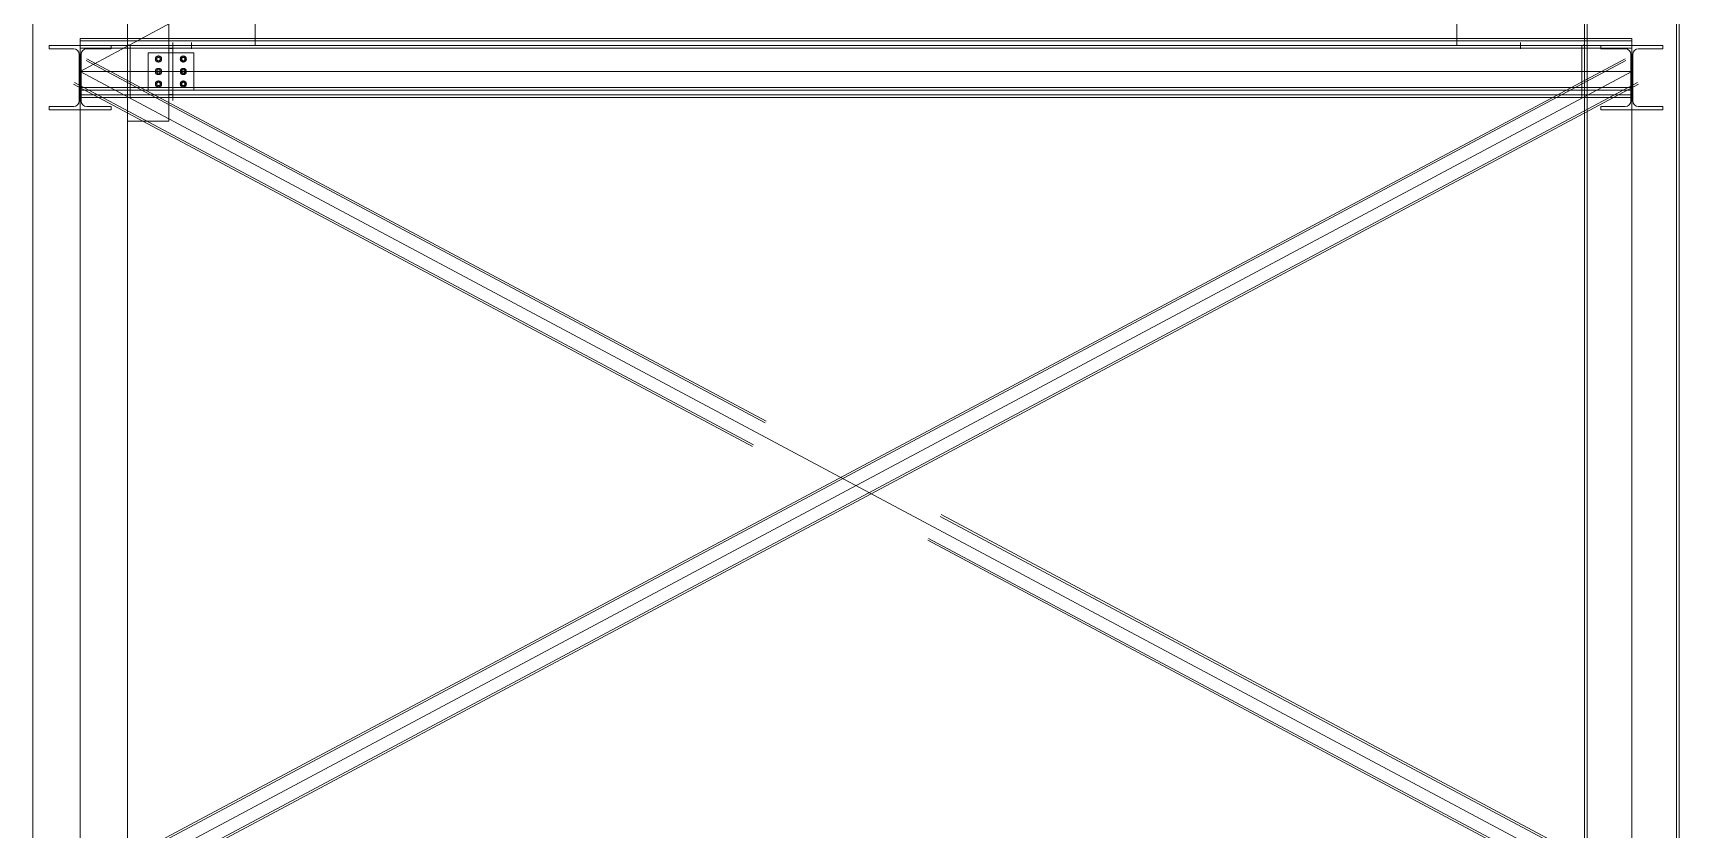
# Model space of a CAD drawing. Header units: millimetres. Extents: x -6949 to 305728, y -55091 to 76684.
# Drawn here: x 14772 to 22729, y 4216 to 8061 of the extents above; entities that cross this region are included whole.
import ezdxf

# ---------------------------------------------------------------- set-up
doc = ezdxf.new("R2010")
doc.units = ezdxf.units.MM
doc.layers.add('A-DETL', color=7, linetype='Continuous', lineweight=18, true_color=0x00a600)
for name, color, linetype, lineweight in [('S-BEAM', 5, 'Continuous', 18), ('S-COLS', 7, 'Continuous', 18), ('S-FSTN', 7, 'Continuous', 18)]:
    doc.layers.add(name, color=color, linetype=linetype, lineweight=lineweight)

# ---------------------------------------------------------------- blocks, each defined once
blk = doc.blocks.new('h-wide flange beams - HE260A-400164-Est')
at = {"layer": 'S-BEAM'}
for p, q in [((0.00012, 3987.500128), (0.00012, 4000.000128)), ((0.00012, 4000.000128), (0.00012, 4000.000128)), ((0.00012, 4000.000128), (0.00012, 3987.500128)), ((0.00012, 4000.000128), (7500.00012, 4000.000128)), ((0.00012, 4000.000128), (7500.00012, 4000.000128)), ((7500.00012, 3987.500128), (0.00012, 3987.500128)), ((0.00012, 3963.500128), (0.00012, 3987.500128)), ((0.00012, 3987.500128), (0.00012, 3987.500128)), ((0.00012, 3987.500128), (0.00012, 3987.500128)), ((0.00012, 3987.500128), (0.00012, 3963.500128)), ((0.00012, 3987.500128), (7500.00012, 3987.500128)), ((0.00012, 3987.500128), (7500.00012, 3987.500128)), ((7500.00012, 3987.500128), (7500.00012, 4000.000128)), ((7500.00012, 4000.000128), (7500.00012, 4000.000128)), ((7500.00012, 4000.000128), (7500.00012, 3987.500128)), ((7500.00012, 3963.500128), (7500.00012, 3987.500128)), ((7500.00012, 3987.500128), (7500.00012, 3987.500128)), ((7500.00012, 3987.500128), (7500.00012, 3987.500128)), ((7500.00012, 3987.500128), (7500.00012, 3963.500128)), ((0.00012, 3786.500128), (0.00012, 3963.500128)), ((0.00012, 3963.500128), (0.00012, 3786.500128)), ((7500.00012, 3786.500128), (7500.00012, 3963.500128)), ((7500.00012, 3963.500128), (7500.00012, 3786.500128)), ((0.00012, 3762.500128), (0.00012, 3786.500128)), ((0.00012, 3786.500128), (0.00012, 3762.500128)), ((0.00012, 3762.500128), (7500.00012, 3762.500128)), ((0.00012, 3762.500128), (0.00012, 3750.000128)), ((0.00012, 3750.000128), (0.00012, 3762.500128)), ((0.00012, 3762.500128), (0.00012, 3762.500128)), ((0.00012, 3762.500128), (0.00012, 3762.500128)), ((7500.00012, 3762.500128), (0.00012, 3762.500128)), ((0.00012, 3762.500128), (7500.00012, 3762.500128)), ((0.00012, 3750.000128), (0.00012, 3750.000128)), ((0.00012, 3750.000128), (7500.00012, 3750.000128)), ((0.00012, 3750.000128), (7500.00012, 3750.000128)), ((7500.00012, 3762.500128), (7500.00012, 3786.500128)), ((7500.00012, 3786.500128), (7500.00012, 3762.500128)), ((7500.00012, 3762.500128), (7500.00012, 3762.500128)), ((7500.00012, 3762.500128), (7500.00012, 3762.500128)), ((7500.00012, 3762.500128), (7500.00012, 3750.000128)), ((7500.00012, 3750.000128), (7500.00012, 3762.500128)), ((7500.00012, 3750.000128), (7500.00012, 3750.000128))]:
    blk.add_line(p, q, dxfattribs=at)
blk = doc.blocks.new('h-wide flange beams - HE320A-420337-Est')
at = {"layer": 'S-BEAM'}
for p, q in [((7350.00024, 3984.5), (7350.00024, 4000)), ((7350.00024, 4000), (7650.00024, 4000)), ((7650.00024, 4000), (7350.00024, 4000)), ((7350.00024, 4000), (7350.00024, 3984.5)), ((7350.00024, 4000), (7350.00024, 4000)), ((7468.50024, 3984.5), (7350.00024, 3984.5)), ((7350.00024, 3984.5), (7468.50024, 3984.5)), ((7350.00024, 3984.5), (7350.00024, 3984.5)), ((7650.00024, 3984.5), (7531.50024, 3984.5)), ((7531.50024, 3984.5), (7650.00024, 3984.5)), ((7650.00024, 4000), (7650.00024, 3984.5)), ((7650.00024, 3984.5), (7650.00024, 4000)), ((7650.00024, 4000), (7650.00024, 4000)), ((7650.00024, 3984.5), (7650.00024, 3984.5)), ((7495.50024, 3732.5), (7495.50024, 3957.5)), ((7495.50024, 3957.5), (7495.50024, 3732.5)), ((7504.50024, 3957.5), (7504.50024, 3732.5)), ((7504.50024, 3732.5), (7504.50024, 3957.5)), ((7350.00024, 3705.5), (7468.50024, 3705.5)), ((7350.00024, 3690), (7350.00024, 3705.5)), ((7350.00024, 3705.5), (7350.00024, 3690)), ((7468.50024, 3705.5), (7350.00024, 3705.5)), ((7350.00024, 3705.5), (7350.00024, 3705.5)), ((7650.00024, 3690), (7350.00024, 3690)), ((7350.00024, 3690), (7650.00024, 3690)), ((7350.00024, 3690), (7350.00024, 3690)), ((7531.50024, 3705.5), (7650.00024, 3705.5)), ((7650.00024, 3705.5), (7531.50024, 3705.5)), ((7650.00024, 3705.5), (7650.00024, 3690)), ((7650.00024, 3690), (7650.00024, 3705.5)), ((7650.00024, 3705.5), (7650.00024, 3705.5)), ((7650.00024, 3690), (7650.00024, 3690))]:
    blk.add_line(p, q, dxfattribs=at)
for centre, start, end in [((7468.50024, 3957.5), 0, 90), ((7468.50024, 3957.5), 0, 90), ((7531.50024, 3957.5), 90, 180), ((7531.50024, 3957.5), 90, 180), ((7468.50024, 3732.5), 270, 360), ((7468.50024, 3732.5), 270, 0), ((7531.50024, 3732.5), 180, 270), ((7531.50024, 3732.5), 180, 270)]:
    blk.add_arc(centre, 27, start, end, dxfattribs=at)
blk = doc.blocks.new('h-wide flange beams - HE320A-552741-Est')
at = {"layer": 'S-BEAM'}
for p, q in [((37350.0012, 7984.500256), (37350.0012, 8000.000256)), ((37350.0012, 8000.000256), (37650.0012, 8000.000256)), ((37650.0012, 8000.000256), (37350.0012, 8000.000256)), ((37350.0012, 8000.000256), (37350.0012, 7984.500256)), ((37350.0012, 8000.000256), (37350.0012, 8000.000256)), ((37468.5012, 7984.500256), (37350.0012, 7984.500256)), ((37350.0012, 7984.500256), (37468.5012, 7984.500256)), ((37350.0012, 7984.500256), (37350.0012, 7984.500256)), ((37495.5012, 7732.500256), (37495.5012, 7957.500256)), ((37495.5012, 7957.500256), (37495.5012, 7732.500256)), ((37504.5012, 7957.500256), (37504.5012, 7732.500256)), ((37504.5012, 7732.500256), (37504.5012, 7957.500256)), ((37650.0012, 7984.500256), (37531.5012, 7984.500256)), ((37531.5012, 7984.500256), (37650.0012, 7984.500256)), ((37650.0012, 8000.000256), (37650.0012, 7984.500256)), ((37650.0012, 7984.500256), (37650.0012, 8000.000256)), ((37650.0012, 8000.000256), (37650.0012, 8000.000256)), ((37650.0012, 7984.500256), (37650.0012, 7984.500256)), ((37350.0012, 7705.500256), (37468.5012, 7705.500256)), ((37350.0012, 7690.000256), (37350.0012, 7705.500256)), ((37350.0012, 7705.500256), (37350.0012, 7690.000256)), ((37468.5012, 7705.500256), (37350.0012, 7705.500256)), ((37350.0012, 7705.500256), (37350.0012, 7705.500256)), ((37650.0012, 7690.000256), (37350.0012, 7690.000256)), ((37350.0012, 7690.000256), (37650.0012, 7690.000256)), ((37350.0012, 7690.000256), (37350.0012, 7690.000256)), ((37531.5012, 7705.500256), (37650.0012, 7705.500256)), ((37650.0012, 7705.500256), (37531.5012, 7705.500256)), ((37650.0012, 7705.500256), (37650.0012, 7690.000256)), ((37650.0012, 7690.000256), (37650.0012, 7705.500256)), ((37650.0012, 7705.500256), (37650.0012, 7705.500256)), ((37650.0012, 7690.000256), (37650.0012, 7690.000256))]:
    blk.add_line(p, q, dxfattribs=at)
for centre, start, end in [((37468.5012, 7957.500256), 0, 90), ((37468.5012, 7957.500256), 0, 90), ((37531.5012, 7957.500256), 90, 180), ((37531.5012, 7957.500256), 90, 180), ((37468.5012, 7732.500256), 270, 0), ((37468.5012, 7732.500256), 270, 0), ((37531.5012, 7732.500256), 180, 270), ((37531.5012, 7732.500256), 180, 270)]:
    blk.add_arc(centre, 27, start, end, dxfattribs=at)
blk = doc.blocks.new('h-wide flange beams - HE260A-419951-Est')
at = {"layer": 'S-BEAM'}
for p, q in [((30241.50108, 3987.5), (30241.50108, 4000)), ((30241.50108, 4000), (30241.50108, 4000)), ((30241.50108, 4000), (30241.50108, 3987.5)), ((37258.50108, 4000), (30241.50108, 4000)), ((37258.50108, 4000), (30241.50108, 4000)), ((37258.50108, 3987.5), (30241.50108, 3987.5)), ((30241.50108, 3963.5), (30241.50108, 3987.5)), ((30241.50108, 3987.5), (30241.50108, 3987.5)), ((30241.50108, 3987.5), (30241.50108, 3987.5)), ((30241.50108, 3987.5), (30241.50108, 3963.5)), ((37258.50108, 3987.5), (30241.50108, 3987.5)), ((37258.50108, 3987.5), (30241.50108, 3987.5)), ((37258.50108, 3987.5), (37258.50108, 4000)), ((37258.50108, 4000), (37258.50108, 4000)), ((37258.50108, 4000), (37258.50108, 3987.5)), ((37258.50108, 3963.5), (37258.50108, 3987.5)), ((37258.50108, 3987.5), (37258.50108, 3987.5)), ((37258.50108, 3987.5), (37258.50108, 3987.5)), ((37258.50108, 3987.5), (37258.50108, 3963.5)), ((30241.50108, 3786.5), (30241.50108, 3963.5)), ((30241.50108, 3963.5), (30241.50108, 3786.5)), ((37258.50108, 3786.5), (37258.50108, 3963.5)), ((37258.50108, 3963.5), (37258.50108, 3786.5)), ((30241.50108, 3762.5), (30241.50108, 3786.5)), ((30241.50108, 3786.5), (30241.50108, 3762.5)), ((30241.50108, 3762.5), (37258.50108, 3762.5)), ((30241.50108, 3762.5), (30241.50108, 3762.5)), ((30241.50108, 3762.5), (30241.50108, 3762.5)), ((30241.50108, 3762.5), (30241.50108, 3750)), ((30241.50108, 3750), (30241.50108, 3762.5)), ((30241.50108, 3762.5), (37258.50108, 3762.5)), ((37258.50108, 3762.5), (30241.50108, 3762.5)), ((30241.50108, 3750), (30241.50108, 3750)), ((37258.50108, 3750), (30241.50108, 3750)), ((37258.50108, 3750), (30241.50108, 3750)), ((37258.50108, 3762.5), (37258.50108, 3786.5)), ((37258.50108, 3786.5), (37258.50108, 3762.5)), ((37258.50108, 3762.5), (37258.50108, 3750)), ((37258.50108, 3750), (37258.50108, 3762.5)), ((37258.50108, 3762.5), (37258.50108, 3762.5)), ((37258.50108, 3762.5), (37258.50108, 3762.5)), ((37258.50108, 3750), (37258.50108, 3750))]:
    blk.add_line(p, q, dxfattribs=at)

msp = doc.modelspace()

# ---------------------------------------------------------------- linework, layer by layer
at = {"layer": 'A-DETL'}
for p, q in [((15000.0005, 7875.0003), (18750.0006, 9890.0003)), ((15000.0005, 7875.0003), (22500.0007, 7875.0003)), ((15000.0005, 7875.0003), (22500.0006, 3875)), ((15000.0006, 3875), (22500.0007, 7875.0003)), ((22499.5008, 7875.0003), (15000.5004, 7875.0003)), ((15000.5004, 7875.0003), (15000.5004, 3875)), ((22499.5008, 7875.0003), (22499.5008, 3875.0003))]:
    msp.add_line(p, q, dxfattribs=at)
at = {"layer": 'S-BEAM'}
for p, q in [((15000.0005, 7987.5003), (15000.0005, 8000.0003)), ((15000.0005, 8000.0003), (22500.0007, 8000.0003)), ((22500.0007, 7987.5003), (15000.0005, 7987.5003)), ((15000.0005, 7963.5003), (15000.0005, 7987.5003)), ((15000.0005, 7987.5003), (15000.0005, 7963.5003)), ((15000.0005, 7987.5003), (22500.0007, 7987.5003)), ((15000.0005, 7987.5003), (22500.0007, 7987.5003)), ((15000.0005, 7786.5003), (15000.0005, 7963.5003)), ((15448.5015, 7987.5003), (15448.5015, 8000.0003)), ((15448.5015, 8000.0003), (22500.0007, 8000.0003)), ((22500.0007, 7987.5003), (15448.5015, 7987.5003)), ((15448.5015, 7963.5003), (15448.5015, 7987.5003)), ((15448.5015, 7987.5003), (15448.5015, 7963.5003)), ((15448.5015, 7987.5003), (22500.0007, 7987.5003)), ((15448.5015, 7987.5003), (22500.0007, 7987.5003)), ((15448.5015, 7786.5003), (15448.5015, 7963.5003)), ((22500.0007, 8000.0003), (22500.0007, 7987.5003)), ((22500.0007, 8000.0003), (22500.0007, 7987.5003)), ((22500.0007, 7963.5003), (22500.0007, 7987.5003)), ((22500.0007, 7987.5003), (22500.0007, 7963.5003)), ((22500.0007, 7963.5003), (22500.0007, 7987.5003)), ((22500.0007, 7987.5003), (22500.0007, 7963.5003)), ((22500.0007, 7963.5003), (22500.0007, 7786.5003)), ((22500.0007, 7963.5003), (22500.0007, 7786.5003)), ((22467.1301, 7936.6326), (14967.1299, 3936.6323)), ((22471.836, 7927.8091), (14971.8358, 3927.8088)), ((18310.5183, 6177.2207), (15028.1652, 7927.8091)), ((18315.2241, 6186.0442), (15032.8711, 7936.6326)), ((14967.1299, 7813.3679), (18249.483, 6062.7795)), ((14971.8358, 7822.1914), (18254.1888, 6071.603)), ((15028.1652, 3822.1911), (22528.1654, 7822.1914)), ((15032.8711, 3813.3676), (22532.8713, 7813.3679)), ((15000.0005, 7762.5003), (15000.0005, 7786.5003)), ((15000.0005, 7786.5003), (15000.0005, 7762.5003)), ((15000.0005, 7762.5003), (22500.0007, 7762.5003)), ((15000.0005, 7750.0003), (15000.0005, 7762.5003)), ((15000.0005, 7762.5003), (22500.0007, 7762.5003)), ((15000.0005, 7762.5003), (22500.0007, 7762.5003)), ((15000.0005, 7750.0003), (22500.0007, 7750.0003)), ((15448.5015, 7762.5003), (15448.5015, 7786.5003)), ((15448.5015, 7786.5003), (15448.5015, 7762.5003)), ((15448.5015, 7762.5003), (22500.0007, 7762.5003)), ((15448.5015, 7750.0003), (15448.5015, 7762.5003)), ((15448.5015, 7762.5003), (22500.0007, 7762.5003)), ((15448.5015, 7762.5003), (22500.0007, 7762.5003)), ((15448.5015, 7750.0003), (22500.0007, 7750.0003)), ((22500.0007, 7762.5003), (22500.0007, 7786.5003)), ((22500.0007, 7786.5003), (22500.0007, 7762.5003)), ((22500.0007, 7762.5003), (22500.0007, 7786.5003)), ((22500.0007, 7786.5003), (22500.0007, 7762.5003)), ((22500.0007, 7762.5003), (22500.0007, 7750.0003)), ((22500.0007, 7762.5003), (22500.0007, 7750.0003)), ((22532.8713, 3936.6323), (19162.283, 5734.2795)), ((22528.1654, 3927.8088), (19157.5771, 5725.4559)), ((19096.5419, 5611.0148), (22467.1301, 3813.3676)), ((19101.2477, 5619.8383), (22471.836, 3822.1911))]:
    msp.add_line(p, q, dxfattribs=at)
for centre, start, end in [((15498.5005, 7935.0003), 0, 180), ((15498.5005, 7935.0003), 180, 0), ((15498.5005, 7875.0003), 0, 180), ((15498.5005, 7875.0003), 180, 0), ((15498.5005, 7815.0003), 0, 180), ((15498.5005, 7815.0003), 180, 0)]:
    msp.add_arc(centre, 9.001, start, end, dxfattribs=at)
at = {"layer": 'S-COLS'}
for p, q in [((14771.5005, 12000.0004), (14771.5005, 20.001)), ((15228.5005, 20.001), (15228.5005, 12000.0004)), ((22271.5007, 12000.0004), (22271.5007, 20.001)), ((22284.5007, 12000.0004), (22284.5007, 20.001)), ((22715.5007, 20.001), (22715.5007, 12000.0004)), ((22728.5007, 20.001), (22728.5007, 12000.0004))]:
    msp.add_line(p, q, dxfattribs=at)
at = {"layer": 'S-FSTN'}
for p, q in [((15228.5005, 8424.215), (15228.5005, 8006.0003)), ((22271.5007, 8006.0003), (22271.5007, 8424.215)), ((15846.2741, 8000.0003), (15846.2741, 8158.5399)), ((21653.7271, 8158.5399), (21653.7271, 8000.0003)), ((15228.5005, 8115.0003), (15228.5005, 7635.0003)), ((15428.5005, 7635.0003), (15428.5005, 8115.0003)), ((15228.5005, 8006.0003), (15234.5005, 8000.0003)), ((15234.5005, 8000.0003), (15846.2741, 8000.0003)), ((15328.5005, 7965.0003), (15328.5005, 7785.0003)), ((15548.5005, 7965.0003), (15328.5005, 7965.0003)), ((15328.5005, 7965.0003), (15328.5005, 7785.0003)), ((15548.5005, 7965.0003), (15328.5005, 7965.0003)), ((15443.5005, 7987.0003), (15413.5005, 7987.0003)), ((15443.5005, 7987.0003), (15413.5005, 7987.0003)), ((15428.5005, 8002.0003), (15428.5005, 7972.0003)), ((15428.5005, 8002.0003), (15428.5005, 7972.0003)), ((15428.5005, 7987.5003), (15448.5005, 7987.5003)), ((15428.5005, 7987.5003), (15428.5005, 7986.5003)), ((15428.5005, 7987.5003), (15448.5005, 7987.5003)), ((15428.5005, 7986.5003), (15428.5005, 7987.5003)), ((15448.5005, 7986.5003), (15428.5005, 7986.5003)), ((15448.5005, 7986.5003), (15428.5005, 7986.5003)), ((15463.5005, 8000.0003), (15433.5005, 8000.0003)), ((15463.5005, 8000.0003), (15433.5005, 8000.0003)), ((15463.5005, 7987.5003), (15433.5005, 7987.5003)), ((15463.5005, 7987.5003), (15433.5005, 7987.5003)), ((15448.5005, 8015.0003), (15448.5005, 7985.0003)), ((15448.5005, 8015.0003), (15448.5005, 7985.0003)), ((15448.5005, 8002.5003), (15448.5005, 7972.5003)), ((15448.5005, 8002.5003), (15448.5005, 7972.5003)), ((15448.5005, 7987.5003), (15448.5005, 7986.5003)), ((15448.5005, 7986.5003), (15448.5005, 7987.5003)), ((15552.3873, 8000.0003), (15522.3873, 8000.0003)), ((15537.3873, 8015.0003), (15537.3873, 7985.0003)), ((15548.5005, 7785.0003), (15548.5005, 7965.0003)), ((15548.5005, 7785.0003), (15548.5005, 7965.0003)), ((21653.7271, 8000.0003), (22265.5007, 8000.0003)), ((21977.6139, 8000.0003), (21947.6139, 8000.0003)), ((21962.6139, 8015.0003), (21962.6139, 7985.0003)), ((22265.5007, 8000.0003), (22271.5007, 8006.0003)), ((15228.5005, 7890.0003), (15228.5005, 7860.0003)), ((15378.5005, 7950.0003), (15365.5101, 7942.5003)), ((15365.5101, 7942.5003), (15365.5101, 7927.5003)), ((15365.5101, 7927.5003), (15378.5005, 7920.0003)), ((15378.5005, 7890.0003), (15365.5101, 7882.5003)), ((15365.5101, 7882.5003), (15365.5101, 7867.5003)), ((15378.5005, 7949.7803), (15365.7006, 7942.3903)), ((15365.7006, 7942.3903), (15365.7006, 7927.6103)), ((15365.7006, 7927.6103), (15378.5005, 7920.2203)), ((15378.5005, 7889.7803), (15365.7006, 7882.3903)), ((15365.7006, 7882.3903), (15365.7006, 7867.6103)), ((15391.4909, 7942.5003), (15378.5005, 7950.0003)), ((15391.3003, 7942.3903), (15378.5005, 7949.7803)), ((15378.5005, 7920.2203), (15391.3003, 7927.6103)), ((15378.5005, 7920.0003), (15391.4909, 7927.5003)), ((15391.4909, 7882.5003), (15378.5005, 7890.0003)), ((15391.3003, 7882.3903), (15378.5005, 7889.7803)), ((15391.3003, 7927.6103), (15391.3003, 7942.3903)), ((15391.3003, 7867.6103), (15391.3003, 7882.3903)), ((15391.4909, 7927.5003), (15391.4909, 7942.5003)), ((15391.4909, 7867.5003), (15391.4909, 7882.5003)), ((15498.5005, 7950.0003), (15485.5101, 7942.5003)), ((15485.5101, 7942.5003), (15485.5101, 7927.5003)), ((15485.5101, 7927.5003), (15498.5005, 7920.0003)), ((15498.5005, 7890.0003), (15485.5101, 7882.5003)), ((15485.5101, 7882.5003), (15485.5101, 7867.5003)), ((15498.5005, 7949.7803), (15485.7006, 7942.3903)), ((15485.7006, 7942.3903), (15485.7006, 7927.6103)), ((15485.7006, 7927.6103), (15498.5005, 7920.2203)), ((15498.5005, 7889.7803), (15485.7006, 7882.3903)), ((15485.7006, 7882.3903), (15485.7006, 7867.6103)), ((15511.4909, 7942.5003), (15498.5005, 7950.0003)), ((15511.3003, 7942.3903), (15498.5005, 7949.7803)), ((15498.5005, 7920.2203), (15511.3003, 7927.6103)), ((15498.5005, 7920.0003), (15511.4909, 7927.5003)), ((15511.4909, 7882.5003), (15498.5005, 7890.0003)), ((15511.3003, 7882.3903), (15498.5005, 7889.7803)), ((15511.3003, 7927.6103), (15511.3003, 7942.3903)), ((15511.3003, 7867.6103), (15511.3003, 7882.3903)), ((15511.4909, 7927.5003), (15511.4909, 7942.5003)), ((15511.4909, 7867.5003), (15511.4909, 7882.5003)), ((15243.5005, 7875.0003), (15213.5005, 7875.0003)), ((15365.5101, 7867.5003), (15378.5005, 7860.0003)), ((15378.5005, 7830.0003), (15365.5101, 7822.5003)), ((15365.5101, 7822.5003), (15365.5101, 7807.5003)), ((15365.5101, 7807.5003), (15378.5005, 7800.0003)), ((15365.7006, 7867.6103), (15378.5005, 7860.2203)), ((15378.5005, 7829.7803), (15365.7006, 7822.3903)), ((15365.7006, 7822.3903), (15365.7006, 7807.6103)), ((15365.7006, 7807.6103), (15378.5005, 7800.2203)), ((15378.5005, 7860.2203), (15391.3003, 7867.6103)), ((15378.5005, 7860.0003), (15391.4909, 7867.5003)), ((15391.4909, 7822.5003), (15378.5005, 7830.0003)), ((15391.3003, 7822.3903), (15378.5005, 7829.7803)), ((15378.5005, 7800.2203), (15391.3003, 7807.6103)), ((15378.5005, 7800.0003), (15391.4909, 7807.5003)), ((15391.3003, 7807.6103), (15391.3003, 7822.3903)), ((15391.4909, 7807.5003), (15391.4909, 7822.5003)), ((15485.5101, 7867.5003), (15498.5005, 7860.0003)), ((15498.5005, 7830.0003), (15485.5101, 7822.5003)), ((15485.5101, 7822.5003), (15485.5101, 7807.5003)), ((15485.5101, 7807.5003), (15498.5005, 7800.0003)), ((15485.7006, 7867.6103), (15498.5005, 7860.2203)), ((15498.5005, 7829.7803), (15485.7006, 7822.3903)), ((15485.7006, 7822.3903), (15485.7006, 7807.6103)), ((15485.7006, 7807.6103), (15498.5005, 7800.2203)), ((15498.5005, 7860.2203), (15511.3003, 7867.6103)), ((15498.5005, 7860.0003), (15511.4909, 7867.5003)), ((15511.4909, 7822.5003), (15498.5005, 7830.0003)), ((15511.3003, 7822.3903), (15498.5005, 7829.7803)), ((15498.5005, 7800.2203), (15511.3003, 7807.6103)), ((15498.5005, 7800.0003), (15511.4909, 7807.5003)), ((15511.3003, 7807.6103), (15511.3003, 7822.3903)), ((15511.4909, 7807.5003), (15511.4909, 7822.5003)), ((15328.5005, 7785.0003), (15548.5005, 7785.0003)), ((15328.5005, 7785.0003), (15548.5005, 7785.0003)), ((15443.5005, 7763.0003), (15413.5005, 7763.0003)), ((15443.5005, 7763.0003), (15413.5005, 7763.0003)), ((15428.5005, 7778.0003), (15428.5005, 7748.0003)), ((15428.5005, 7778.0003), (15428.5005, 7748.0003)), ((15428.5005, 7763.5003), (15448.5005, 7763.5003)), ((15428.5005, 7763.5003), (15428.5005, 7762.5003)), ((15428.5005, 7763.5003), (15448.5005, 7763.5003)), ((15428.5005, 7762.5003), (15428.5005, 7763.5003)), ((15448.5005, 7762.5003), (15428.5005, 7762.5003)), ((15448.5005, 7762.5003), (15428.5005, 7762.5003)), ((15463.5005, 7762.5003), (15433.5005, 7762.5003)), ((15463.5005, 7762.5003), (15433.5005, 7762.5003)), ((15463.5005, 7750.0003), (15433.5005, 7750.0003)), ((15463.5005, 7750.0003), (15433.5005, 7750.0003)), ((15448.5005, 7777.5003), (15448.5005, 7747.5003)), ((15448.5005, 7777.5003), (15448.5005, 7747.5003)), ((15448.5005, 7765.0003), (15448.5005, 7735.0003)), ((15448.5005, 7765.0003), (15448.5005, 7735.0003)), ((15448.5005, 7763.5003), (15448.5005, 7762.5003)), ((15448.5005, 7762.5003), (15448.5005, 7763.5003)), ((15228.5005, 7635.0003), (15428.5005, 7635.0003))]:
    msp.add_line(p, q, dxfattribs=at)
for centre, radius, start, end in [((15378.5005, 7935.0003), 15, 0, 180), ((15378.5005, 7935.0003), 15, 0, 180), ((15378.5005, 7935.0003), 15, 180, 0), ((15378.5005, 7935.0003), 15, 180, 0), ((15378.5005, 7875.0003), 15, 0, 180), ((15378.5005, 7875.0003), 15, 0, 180), ((15378.5005, 7935.0003), 9.001, 0, 180), ((15378.5005, 7935.0003), 9.001, 0, 180), ((15378.5005, 7935.0003), 9.001, 0, 180), ((15378.5005, 7935.0003), 9.001, 180, 0), ((15378.5005, 7935.0003), 9.001, 180, 0), ((15378.5005, 7935.0003), 9.001, 180, 0), ((15378.5005, 7875.0003), 9.001, 0, 180), ((15378.5005, 7875.0003), 9.001, 0, 180), ((15378.5005, 7875.0003), 9.001, 0, 180), ((15378.5005, 7935.0003), 8, 0, 180), ((15378.5005, 7935.0003), 8, 0, 180), ((15378.5005, 7935.0003), 8, 180, 0), ((15378.5005, 7935.0003), 8, 180, 0), ((15378.5005, 7875.0003), 8, 0, 180), ((15378.5005, 7875.0003), 8, 0, 180), ((15498.5005, 7935.0003), 15, 0, 180), ((15498.5005, 7935.0003), 15, 0, 180), ((15498.5005, 7935.0003), 15, 180, 0), ((15498.5005, 7935.0003), 15, 180, 0), ((15498.5005, 7875.0003), 15, 0, 180), ((15498.5005, 7875.0003), 15, 0, 180), ((15498.5005, 7935.0003), 9.001, 0, 180), ((15498.5005, 7935.0003), 9.001, 0, 180), ((15498.5005, 7935.0003), 9.001, 180, 0), ((15498.5005, 7935.0003), 9.001, 180, 0), ((15498.5005, 7875.0003), 9.001, 0, 180), ((15498.5005, 7875.0003), 9.001, 0, 180), ((15498.5005, 7935.0003), 8, 0, 180), ((15498.5005, 7935.0003), 8, 0, 180), ((15498.5005, 7935.0003), 8, 180, 0), ((15498.5005, 7935.0003), 8, 180, 0), ((15498.5005, 7875.0003), 8, 0, 180), ((15498.5005, 7875.0003), 8, 0, 180), ((15378.5005, 7875.0003), 15, 180, 0), ((15378.5005, 7875.0003), 15, 180, 0), ((15378.5005, 7815.0003), 15, 0, 180), ((15378.5005, 7815.0003), 15, 0, 180), ((15378.5005, 7815.0003), 15, 180, 0), ((15378.5005, 7815.0003), 15, 180, 0), ((15378.5005, 7875.0003), 9.001, 180, 0), ((15378.5005, 7875.0003), 9.001, 180, 0), ((15378.5005, 7875.0003), 9.001, 180, 0), ((15378.5005, 7815.0003), 9.001, 0, 180), ((15378.5005, 7815.0003), 9.001, 0, 180), ((15378.5005, 7815.0003), 9.001, 0, 180), ((15378.5005, 7815.0003), 9.001, 180, 0), ((15378.5005, 7815.0003), 9.001, 180, 0), ((15378.5005, 7815.0003), 9.001, 180, 0), ((15378.5005, 7875.0003), 8, 180, 0), ((15378.5005, 7875.0003), 8, 180, 0), ((15378.5005, 7815.0003), 8, 0, 180), ((15378.5005, 7815.0003), 8, 0, 180), ((15378.5005, 7815.0003), 8, 180, 0), ((15378.5005, 7815.0003), 8, 180, 0), ((15498.5005, 7875.0003), 15, 180, 0), ((15498.5005, 7875.0003), 15, 180, 0), ((15498.5005, 7815.0003), 15, 0, 180), ((15498.5005, 7815.0003), 15, 0, 180), ((15498.5005, 7815.0003), 15, 180, 0), ((15498.5005, 7815.0003), 15, 180, 0), ((15498.5005, 7875.0003), 9.001, 180, 0), ((15498.5005, 7875.0003), 9.001, 180, 0), ((15498.5005, 7815.0003), 9.001, 0, 180), ((15498.5005, 7815.0003), 9.001, 0, 180), ((15498.5005, 7815.0003), 9.001, 180, 0), ((15498.5005, 7815.0003), 9.001, 180, 0), ((15498.5005, 7875.0003), 8, 180, 0), ((15498.5005, 7875.0003), 8, 180, 0), ((15498.5005, 7815.0003), 8, 0, 180), ((15498.5005, 7815.0003), 8, 0, 180), ((15498.5005, 7815.0003), 8, 180, 0), ((15498.5005, 7815.0003), 8, 180, 0)]:
    msp.add_arc(centre, radius, start, end, dxfattribs=at)

# ---------------------------------------------------------------- block references
at = {"layer": 'S-BEAM'}
for name, p in [('h-wide flange beams - HE320A-420337-Est', (7500.0002, 4000.0003)), ('h-wide flange beams - HE320A-552741-Est', (-22500.0007, 0)), ('h-wide flange beams - HE260A-400164-Est', (15000.0005, 4034.7503)), ('h-wide flange beams - HE260A-400164-Est', (15000.0005, 4000.0003)), ('h-wide flange beams - HE260A-400164-Est', (15000.0005, 4000.0003)), ('h-wide flange beams - HE260A-400164-Est', (15000.0005, 4000.0003)), ('h-wide flange beams - HE260A-400164-Est', (15000.0005, 4000.0003)), ('h-wide flange beams - HE260A-400164-Est', (15000.0005, 4000.0003)), ('h-wide flange beams - HE260A-419951-Est', (-15000.0005, 4000.0003)), ('h-wide flange beams - HE260A-419951-Est', (-15000.0005, 4000.0003)), ('h-wide flange beams - HE320A-420337-Est', (15000.0005, 4000.0003)), ('h-wide flange beams - HE320A-552741-Est', (-15000.0005, 0))]:
    msp.add_blockref(name, p, dxfattribs=at)

doc.saveas('drawing.dxf')
